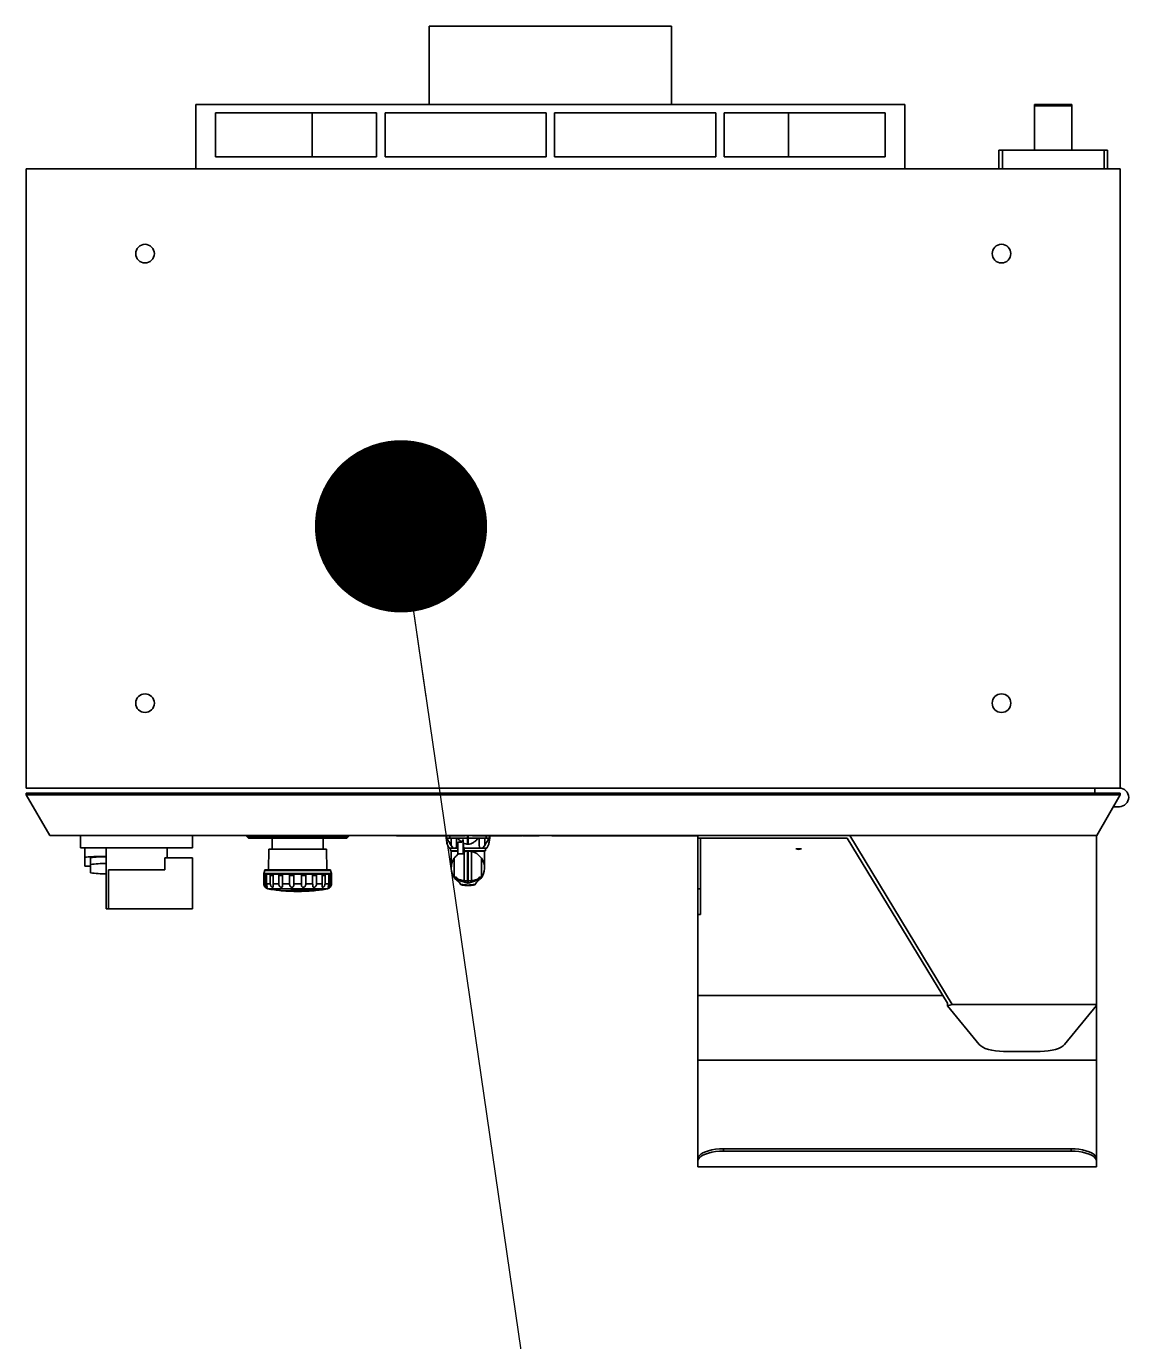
# Model space of a CAD drawing. Header units: millimetres. Extents: x 0 to 420, y 0 to 297.
# Drawn here: x 181.5 to 188, y 127.96 to 135.72 of the extents above; entities that cross this region are included whole.
import ezdxf

# ---------------------------------------------------------------- set-up
doc = ezdxf.new("R2010")
doc.units = ezdxf.units.MM
doc.layers.add('尺寸线层', color=150, linetype='Continuous')
doc.dimstyles.new('SLDDIMSTYLE1', dxfattribs={"dimtxt": 0.18, "dimasz": 1.016, "dimexe": 0, "dimexo": 0.0625, "dimgap": 0, "dimtad": 0, "dimtih": 1, "dimtoh": 1, "dimdec": 0, "dimrnd": 1e-09, "dimzin": 0, "dimdsep": 46, "dimtxsty": 'Standard', "dimblk1": 'DOT', "dimblk2": 'DOT', "dimsah": 1, "dimcen": 0.09, "dimadec": 0, "dimazin": 0, "dimtfac": 1.016, "dimtdec": 0, "dimtofl": 0, "dimtmove": 0, "dimatfit": 3, "dimldrblk": 'DOT', "dimfxl": 0, "dimfrac": 2, "dimtolj": 1, "dimtzin": 0, "dimarcsym": 0})

# ---------------------------------------------------------------- blocks, each defined once
blk = doc.blocks.new('_Dot')
at = {"color": 0, "linetype": 'ByBlock', "lineweight": -2}
blk.add_line((-0.5, 0), (-1, 0), dxfattribs=at)
at = {"color": 0, "linetype": 'ByBlock', "const_width": 0.5}
blk.add_lwpolyline([(-0.25, 0, 1), (0.25, 0, 1)], format="xyb", close=True, dxfattribs=at)

msp = doc.modelspace()

# ---------------------------------------------------------------- linework, layer by layer
at = {"color": 7, "linetype": 'Continuous', "lineweight": 35}
for p, q in [((183.8713, 135.7179), (183.8713, 135.2579)), ((183.8713, 135.7179), (185.3013, 135.7179)), ((185.3013, 135.7179), (185.3013, 135.2579)), ((182.4963, 135.2579), (182.4963, 134.8779)), ((186.6763, 135.2579), (182.4963, 135.2579)), ((186.6763, 135.2579), (186.6763, 134.8779)), ((187.6613, 135.2579), (187.4413, 135.2579)), ((187.4413, 135.2579), (187.4413, 135.2485)), ((187.6613, 135.2485), (187.4413, 135.2485)), ((187.4413, 135.2485), (187.4413, 134.9879)), ((187.6613, 135.2579), (187.6613, 135.2485)), ((187.6613, 135.2485), (187.6613, 134.9879)), ((183.5613, 135.2079), (182.6113, 135.2079)), ((182.6113, 135.2079), (182.6113, 134.9479)), ((183.1815, 135.2079), (183.1815, 134.9479)), ((183.5613, 134.9479), (183.5613, 135.2079)), ((184.5613, 135.2079), (183.6113, 135.2079)), ((183.6113, 135.2079), (183.6113, 134.9479)), ((184.5613, 134.9479), (184.5613, 135.2079)), ((185.5613, 135.2079), (184.6113, 135.2079)), ((184.6113, 135.2079), (184.6113, 134.9479)), ((185.5613, 134.9479), (185.5613, 135.2079)), ((186.5613, 135.2079), (185.6113, 135.2079)), ((185.6113, 135.2079), (185.6113, 134.9479)), ((185.9911, 135.2079), (185.9911, 134.9479)), ((186.5613, 134.9479), (186.5613, 135.2079)), ((182.6113, 134.9479), (183.5613, 134.9479)), ((183.6113, 134.9479), (184.5613, 134.9479)), ((184.6113, 134.9479), (185.5613, 134.9479)), ((185.6113, 134.9479), (186.5613, 134.9479)), ((187.2313, 134.8779), (187.2313, 134.9879)), ((187.2313, 134.9879), (187.2513, 134.9879)), ((187.2513, 134.9879), (187.2513, 134.8779)), ((187.2513, 134.9879), (187.8513, 134.9879)), ((187.8513, 134.8779), (187.8513, 134.9879)), ((187.8513, 134.9879), (187.8713, 134.9879)), ((187.8713, 134.9879), (187.8713, 134.8779)), ((181.4963, 131.2279), (181.4963, 134.8779)), ((181.4963, 134.8779), (187.9463, 134.8779)), ((187.9463, 134.8779), (187.9463, 131.2279)), ((187.9463, 131.2279), (181.4963, 131.2279)), ((181.4963, 131.1879), (181.4963, 131.1979)), ((181.4963, 131.1979), (187.9463, 131.1979)), ((187.7963, 131.2279), (187.7963, 131.1979)), ((187.9463, 131.1979), (187.9463, 131.1879)), ((181.4963, 131.1879), (181.6349, 130.9479)), ((181.4963, 131.1879), (187.9463, 131.1879)), ((187.8078, 130.9479), (187.9463, 131.1879)), ((187.9059, 131.1179), (187.9413, 131.1179)), ((187.8078, 130.9479), (181.6349, 130.9479)), ((181.8163, 130.8759), (181.8163, 130.9479)), ((182.4763, 130.9479), (182.4763, 130.8759)), ((182.7963, 130.9479), (182.7963, 130.9429)), ((182.7963, 130.9429), (182.8063, 130.9329)), ((182.7963, 130.9429), (183.3963, 130.9429)), ((182.8063, 130.9329), (183.3863, 130.9329)), ((182.8916, 130.9328), (182.8916, 130.9329)), ((182.8916, 130.9328), (182.9112, 130.9328)), ((182.9112, 130.9328), (182.9112, 130.9329)), ((182.9112, 130.9328), (182.9148, 130.9328)), ((182.9148, 130.9328), (182.9148, 130.9329)), ((182.9148, 130.9328), (182.926, 130.9328)), ((182.926, 130.9328), (182.926, 130.9329)), ((182.926, 130.9328), (182.9296, 130.9328)), ((182.9296, 130.9328), (182.9296, 130.9329)), ((182.9296, 130.9328), (182.9307, 130.9328)), ((182.9307, 130.9328), (182.9307, 130.9329)), ((182.9307, 130.9328), (182.9313, 130.9328)), ((182.9313, 130.9328), (182.9313, 130.9329)), ((182.9313, 130.9328), (182.9649, 130.9328)), ((182.9463, 130.9328), (182.9463, 130.8679)), ((182.9649, 130.9328), (182.9649, 130.9329)), ((182.9649, 130.9328), (182.9655, 130.9328)), ((182.9655, 130.9328), (182.9655, 130.9329)), ((182.9655, 130.9328), (182.9901, 130.9328)), ((182.9901, 130.9328), (182.9901, 130.9329)), ((182.9901, 130.9328), (183.0167, 130.9328)), ((183.0167, 130.9328), (183.0167, 130.9329)), ((183.0167, 130.9328), (183.0185, 130.9328)), ((183.0185, 130.9328), (183.0185, 130.9329)), ((183.0185, 130.9328), (183.0237, 130.9328)), ((183.0237, 130.9328), (183.0237, 130.9329)), ((183.0237, 130.9328), (183.0255, 130.9328)), ((183.0255, 130.9328), (183.0255, 130.9329)), ((183.0255, 130.9328), (183.0323, 130.9328)), ((183.0323, 130.9328), (183.0323, 130.9329)), ((183.0323, 130.9328), (183.034, 130.9328)), ((183.034, 130.9328), (183.034, 130.9329)), ((183.0341, 130.9328), (183.0341, 130.9329)), ((183.0341, 130.9328), (183.0438, 130.9328)), ((183.0438, 130.9328), (183.0438, 130.9329)), ((183.0549, 130.9328), (183.0549, 130.9329)), ((183.0669, 130.9328), (183.0669, 130.9329)), ((183.0688, 130.9328), (183.0741, 130.9328)), ((183.0741, 130.9328), (183.0741, 130.9329)), ((183.0835, 130.9328), (183.0835, 130.9329)), ((183.1122, 130.9328), (183.1122, 130.9329)), ((183.1345, 130.9328), (183.1345, 130.9329)), ((183.1362, 130.9328), (183.1365, 130.9328)), ((183.1365, 130.9328), (183.1365, 130.9329)), ((183.1441, 130.9328), (183.1441, 130.9329)), ((183.1441, 130.9328), (183.1578, 130.9328)), ((183.1578, 130.9328), (183.1578, 130.9329)), ((183.1578, 130.9328), (183.1852, 130.9328)), ((183.1852, 130.9328), (183.1852, 130.9329)), ((183.1852, 130.9328), (183.2022, 130.9328)), ((183.2022, 130.9328), (183.2022, 130.9329)), ((183.2022, 130.9328), (183.2031, 130.9328)), ((183.2031, 130.9328), (183.2031, 130.9329)), ((183.2031, 130.9328), (183.215, 130.9328)), ((183.215, 130.9328), (183.215, 130.9329)), ((183.215, 130.9328), (183.2325, 130.9328)), ((183.2325, 130.9328), (183.2325, 130.9329)), ((183.2325, 130.9328), (183.2369, 130.9328)), ((183.2369, 130.9328), (183.2369, 130.9329)), ((183.2387, 130.9328), (183.2387, 130.9329)), ((183.2463, 130.8679), (183.2463, 130.9329)), ((183.2722, 130.9328), (183.274, 130.9328)), ((183.2758, 130.9328), (183.2758, 130.9329)), ((183.287, 130.9328), (183.2914, 130.9328)), ((183.2914, 130.9328), (183.2914, 130.9329)), ((183.2914, 130.9328), (183.3029, 130.9328)), ((183.3029, 130.9328), (183.3029, 130.9329)), ((183.3029, 130.9328), (183.3063, 130.9328)), ((183.3063, 130.9328), (183.3063, 130.9329)), ((183.3063, 130.9328), (183.321, 130.9328)), ((183.321, 130.9328), (183.321, 130.9329)), ((183.321, 130.9328), (183.3243, 130.9328)), ((183.3243, 130.9328), (183.3243, 130.9329)), ((183.3863, 130.9329), (183.3963, 130.9429)), ((183.3963, 130.9429), (183.3963, 130.9479)), ((183.6783, 130.9469), (183.6783, 130.9479)), ((183.6783, 130.9469), (183.7741, 130.9469)), ((183.7741, 130.9469), (183.7741, 130.9479)), ((183.9488, 130.9469), (183.7741, 130.9469)), ((183.9488, 130.9469), (183.9488, 130.9479)), ((184.0842, 130.9469), (183.9488, 130.9469)), ((183.9718, 130.9469), (183.9718, 130.9329)), ((183.9718, 130.9469), (183.9718, 130.9329)), ((183.9718, 130.9329), (183.9727, 130.9329)), ((183.9718, 130.9329), (183.9769, 130.8966)), ((183.9718, 130.9329), (183.9718, 130.9329)), ((183.9727, 130.9329), (183.9733, 130.9329)), ((183.9733, 130.9469), (183.9733, 130.9329)), ((183.9733, 130.9329), (183.993, 130.9329)), ((183.9769, 130.8966), (183.9893, 130.8724)), ((183.993, 130.9469), (183.993, 130.9329)), ((183.993, 130.9329), (184.0381, 130.9329)), ((184.0013, 130.9329), (184.0013, 130.8891)), ((184.0138, 130.8724), (184.0013, 130.8891)), ((184.0333, 130.8891), (184.0308, 130.8724)), ((184.0381, 130.9329), (184.0985, 130.9329)), ((184.0403, 130.9095), (184.0636, 130.9095)), ((184.0403, 130.9095), (184.0403, 130.8404)), ((184.0722, 130.9244), (184.0728, 130.9037)), ((184.0722, 130.9244), (184.0722, 130.8404)), ((184.0728, 130.9037), (184.0763, 130.8724)), ((184.0842, 130.9469), (184.0842, 130.9479)), ((184.0985, 130.9479), (184.0985, 130.9329)), ((184.0985, 130.9329), (184.0986, 130.8966)), ((184.0985, 130.9329), (184.1021, 130.9329)), ((184.0986, 130.8966), (184.1021, 130.8966)), ((184.1021, 130.9479), (184.1021, 130.9329)), ((184.1021, 130.9329), (184.1021, 130.8966)), ((184.1021, 130.9329), (184.1626, 130.9329)), ((184.1265, 130.9469), (184.1265, 130.9479)), ((184.1265, 130.9469), (184.2223, 130.9469)), ((184.1626, 130.9329), (184.2076, 130.9329)), ((184.1698, 130.8724), (184.1673, 130.8891)), ((184.1993, 130.8891), (184.1868, 130.8724)), ((184.1993, 130.9329), (184.1993, 130.8891)), ((184.2076, 130.9469), (184.2076, 130.9329)), ((184.2076, 130.9329), (184.2273, 130.9329)), ((184.2113, 130.8724), (184.2237, 130.8966)), ((184.2223, 130.9469), (184.2223, 130.9479)), ((184.2288, 130.9329), (184.2237, 130.8966)), ((184.2237, 130.8966), (184.2237, 130.8966)), ((184.2273, 130.9469), (184.2273, 130.9329)), ((184.2273, 130.9329), (184.2279, 130.9329)), ((184.2279, 130.9329), (184.2288, 130.9329)), ((184.2288, 130.9329), (184.2288, 130.9469)), ((184.2288, 130.9469), (184.2288, 130.9329)), ((184.2288, 130.9329), (184.2288, 130.9329)), ((184.4245, 130.9469), (184.4245, 130.9479)), ((184.4245, 130.9469), (184.5204, 130.9469)), ((184.5204, 130.9469), (184.5204, 130.9479)), ((184.5204, 130.9469), (184.5204, 130.9479)), ((184.5955, 130.9469), (184.5955, 130.9479)), ((184.5955, 130.9469), (184.6913, 130.9469)), ((184.6913, 130.9469), (184.6913, 130.9479)), ((184.6913, 130.9469), (184.866, 130.9469)), ((184.866, 130.9469), (184.866, 130.9479)), ((184.866, 130.9469), (185.0014, 130.9469)), ((185.0014, 130.9469), (185.0014, 130.9479)), ((185.1897, 130.9469), (185.0014, 130.9469)), ((185.1897, 130.9469), (185.1897, 130.9479)), ((185.2743, 130.9469), (185.1897, 130.9469)), ((185.2743, 130.9469), (185.2743, 130.9479)), ((185.4563, 130.9469), (185.2743, 130.9469)), ((185.4563, 130.9329), (185.4563, 130.9479)), ((185.4563, 130.9329), (186.337, 130.9329)), ((185.4563, 130.6329), (185.4563, 130.9329)), ((185.4713, 130.6329), (185.4713, 130.9329)), ((186.337, 130.9329), (186.927, 129.9594)), ((186.9563, 129.9511), (186.3522, 130.9479)), ((187.8063, 130.9479), (187.8063, 129.9511)), ((182.4763, 130.8759), (181.8163, 130.8759)), ((181.8413, 130.8183), (181.8413, 130.8759)), ((181.8413, 130.8183), (181.8413, 130.7679)), ((181.8743, 130.7766), (181.8743, 130.8166)), ((181.9663, 130.8759), (181.9663, 130.5159)), ((182.3122, 130.8159), (182.3122, 130.7459)), ((182.4763, 130.8159), (182.3122, 130.8159)), ((182.3263, 130.8159), (182.3263, 130.8759)), ((182.4763, 130.5159), (182.4763, 130.8159)), ((182.9263, 130.8679), (182.9252, 130.7459)), ((182.9263, 130.8679), (183.2663, 130.8679)), ((183.2674, 130.7459), (183.2663, 130.8679)), ((183.9893, 130.8724), (184.0138, 130.8724)), ((183.9968, 130.8724), (183.9968, 130.8574)), ((184.0403, 130.8574), (183.9968, 130.8574)), ((184.0023, 130.8559), (184.0023, 130.7673)), ((184.0403, 130.8559), (184.0023, 130.8559)), ((184.0038, 130.8574), (184.0038, 130.8559)), ((184.0308, 130.8724), (184.0138, 130.8724)), ((184.0199, 130.8143), (184.0199, 130.7024)), ((184.0308, 130.8724), (184.0403, 130.8724)), ((184.0403, 130.8404), (184.0722, 130.8404)), ((184.0722, 130.8404), (184.0765, 130.8404)), ((184.0763, 130.8724), (184.1698, 130.8724)), ((184.0779, 130.8574), (184.0765, 130.8574)), ((184.0765, 130.8574), (184.0765, 130.8404)), ((184.1003, 130.8559), (184.0765, 130.8559)), ((184.0786, 130.8535), (184.0765, 130.8528)), ((184.0779, 130.8724), (184.0779, 130.8574)), ((184.2038, 130.8574), (184.0779, 130.8574)), ((184.0786, 130.6817), (184.0786, 130.8535)), ((184.0985, 130.8559), (184.0985, 130.6809)), ((184.1983, 130.8559), (184.1003, 130.8559)), ((184.1021, 130.8559), (184.1021, 130.6809)), ((184.122, 130.8535), (184.122, 130.6817)), ((184.1868, 130.8724), (184.1698, 130.8724)), ((184.1807, 130.8143), (184.1807, 130.7024)), ((184.1868, 130.8724), (184.2113, 130.8724)), ((184.1968, 130.8559), (184.1968, 130.8574)), ((184.1983, 130.7673), (184.1983, 130.8559)), ((184.2038, 130.8574), (184.2038, 130.8724)), ((186.0336, 130.8696), (186.0673, 130.8696)), ((181.8743, 130.7679), (181.8413, 130.7679)), ((181.8743, 130.7766), (181.8743, 130.7284)), ((181.9805, 130.7459), (181.9805, 130.5159)), ((182.3122, 130.7459), (181.9805, 130.7459)), ((182.9018, 130.7422), (182.8968, 130.7238)), ((182.9018, 130.7422), (183.2909, 130.7422)), ((183.2861, 130.7459), (182.9066, 130.7459)), ((183.2958, 130.7238), (183.2909, 130.7422)), ((182.8963, 130.7199), (182.8963, 130.7149)), ((182.8963, 130.7199), (183.2963, 130.7199)), ((182.8963, 130.7149), (182.8967, 130.7149)), ((182.8967, 130.7149), (182.8967, 130.6629)), ((182.8967, 130.6629), (182.9043, 130.6629)), ((182.8968, 130.7238), (183.2958, 130.7238)), ((182.9043, 130.7149), (182.9132, 130.7149)), ((182.9043, 130.6629), (182.9043, 130.7149)), ((182.9066, 130.7129), (182.9132, 130.7129)), ((182.9132, 130.7149), (182.9132, 130.6629)), ((182.9132, 130.6629), (182.9351, 130.6629)), ((182.9351, 130.7149), (182.9518, 130.7149)), ((182.9351, 130.6629), (182.9351, 130.7149)), ((182.9374, 130.7129), (182.9525, 130.7129)), ((182.9518, 130.7149), (182.9518, 130.6629)), ((182.9518, 130.6629), (182.9852, 130.6629)), ((182.9852, 130.7149), (183.0078, 130.7149)), ((182.9852, 130.6629), (182.9852, 130.7149)), ((182.9873, 130.7129), (183.0077, 130.7129)), ((183.0078, 130.7149), (183.0078, 130.6629)), ((183.0078, 130.6629), (183.0488, 130.6629)), ((183.0488, 130.7149), (183.0745, 130.7149)), ((183.0488, 130.6629), (183.0488, 130.7149)), ((183.0504, 130.7129), (183.0736, 130.7129)), ((183.0745, 130.7149), (183.0745, 130.6629)), ((183.0745, 130.6629), (183.1181, 130.6629)), ((183.1181, 130.7149), (183.1438, 130.7149)), ((183.1181, 130.6629), (183.1181, 130.7149)), ((183.1191, 130.7129), (183.1422, 130.7129)), ((183.1438, 130.7149), (183.1438, 130.6629)), ((183.1438, 130.6629), (183.1848, 130.6629)), ((183.1848, 130.7149), (183.2074, 130.7149)), ((183.1848, 130.6629), (183.1848, 130.7149)), ((183.185, 130.7129), (183.2053, 130.7129)), ((183.2074, 130.7149), (183.2074, 130.6629)), ((183.2074, 130.6629), (183.2408, 130.6629)), ((183.2402, 130.7129), (183.2553, 130.7129)), ((183.2408, 130.7149), (183.2576, 130.7149)), ((183.2408, 130.6629), (183.2408, 130.7149)), ((183.2576, 130.7149), (183.2576, 130.6629)), ((183.2576, 130.6629), (183.2794, 130.6629)), ((183.2794, 130.7149), (183.2883, 130.7149)), ((183.2794, 130.6629), (183.2794, 130.7149)), ((183.2794, 130.7129), (183.2861, 130.7129)), ((183.2883, 130.7149), (183.2883, 130.6629)), ((183.2883, 130.6629), (183.2959, 130.6629)), ((183.2959, 130.6629), (183.2959, 130.7149)), ((183.2963, 130.7149), (183.2959, 130.7149)), ((183.2963, 130.7149), (183.2963, 130.7199)), ((184.024, 130.7024), (184.0199, 130.7024)), ((184.024, 130.7024), (184.024, 130.6951)), ((184.03, 130.7024), (184.024, 130.7024)), ((184.024, 130.6951), (184.0457, 130.6755)), ((184.0312, 130.7024), (184.0301, 130.7024)), ((184.0411, 130.6917), (184.04, 130.6917)), ((184.0436, 130.6897), (184.0423, 130.6897)), ((184.0488, 130.6877), (184.0473, 130.6844)), ((184.0492, 130.6877), (184.0488, 130.6877)), ((184.0507, 130.6872), (184.0503, 130.6872)), ((184.0503, 130.671), (184.057, 130.6609)), ((184.0507, 130.6872), (184.0786, 130.6817)), ((184.0786, 130.6817), (184.0985, 130.6809)), ((184.1003, 130.68), (184.0982, 130.6801)), ((184.1003, 130.6801), (184.0982, 130.6801)), ((184.1024, 130.6801), (184.1003, 130.68)), ((184.1003, 130.6801), (184.1024, 130.6801)), ((184.1021, 130.6809), (184.122, 130.6817)), ((184.122, 130.6817), (184.1499, 130.6872)), ((184.1436, 130.6609), (184.1503, 130.671)), ((184.1499, 130.6872), (184.1503, 130.6872)), ((184.1515, 130.6877), (184.1519, 130.6877)), ((184.1519, 130.6877), (184.1533, 130.6844)), ((184.155, 130.6755), (184.1766, 130.6951)), ((184.1571, 130.6897), (184.1583, 130.6897)), ((184.1595, 130.6917), (184.1606, 130.6917)), ((184.1695, 130.7024), (184.1705, 130.7024)), ((184.1766, 130.7024), (184.1706, 130.7024)), ((184.1766, 130.7024), (184.1766, 130.6951)), ((184.1807, 130.7024), (184.1766, 130.7024)), ((182.9211, 130.6334), (183.2716, 130.6334)), ((182.9604, 130.6292), (182.9463, 130.6292)), ((182.9603, 130.6292), (182.9603, 130.6272)), ((182.9603, 130.6272), (182.9731, 130.6272)), ((182.9604, 130.6292), (182.9604, 130.6299)), ((182.9731, 130.6291), (182.9731, 130.6272)), ((182.9812, 130.6287), (182.9812, 130.626)), ((183.1943, 130.6227), (182.9983, 130.6227)), ((183.0043, 130.6227), (183.0047, 130.6221)), ((183.0047, 130.6221), (183.0963, 130.6221)), ((183.2192, 130.6292), (183.0575, 130.6292)), ((183.0611, 130.6292), (183.0611, 130.6272)), ((183.0611, 130.6272), (183.2077, 130.6272)), ((183.0963, 130.6221), (183.188, 130.6221)), ((183.188, 130.6221), (183.1883, 130.6227)), ((183.2077, 130.6272), (183.2077, 130.6292)), ((185.4563, 130.4829), (185.4563, 130.6329)), ((185.4563, 130.6329), (185.4713, 130.6329)), ((185.4713, 130.6329), (185.4713, 130.4829)), ((181.9805, 130.5159), (181.9663, 130.5159)), ((182.4763, 130.5159), (181.9805, 130.5159)), ((185.4713, 130.4829), (185.4563, 130.4829)), ((185.4563, 130.0057), (185.4563, 130.4829)), ((185.4563, 130.0057), (186.8989, 130.0057)), ((185.4563, 129.6228), (185.4563, 130.0057)), ((186.927, 129.9594), (186.9285, 129.9436)), ((186.9563, 129.9511), (186.9285, 129.9436)), ((187.1147, 129.7155), (186.9285, 129.9436)), ((186.9563, 129.9511), (187.8063, 129.9511)), ((187.8063, 129.9455), (187.6186, 129.7155)), ((187.8063, 129.9511), (187.8063, 129.9455)), ((187.8063, 129.6228), (187.8063, 129.9455)), ((187.2582, 129.6757), (187.4752, 129.6757)), ((185.4563, 129.6228), (187.8063, 129.6228)), ((185.4563, 129.0426), (185.4563, 129.6228)), ((187.8063, 129.0426), (187.8063, 129.6228)), ((185.6063, 129.1012), (185.6063, 129.0874)), ((185.6063, 129.1012), (187.6563, 129.1012)), ((187.6563, 129.0874), (187.6563, 129.1012)), ((185.4563, 129.0288), (185.4563, 129.0426)), ((185.4563, 129.0288), (185.4563, 128.9956)), ((185.6063, 129.0874), (187.6563, 129.0874)), ((187.8063, 129.0426), (187.8063, 129.0288)), ((187.8063, 129.0288), (187.8063, 128.9956)), ((185.4563, 128.9956), (187.8063, 128.9956))]:
    msp.add_line(p, q, dxfattribs=at)
at = {"color": 7, "linetype": 'Continuous', "lineweight": 35, "flags": 128}
for points in [[(187.1147, 129.7155), (187.1235, 129.7072), (187.1357, 129.6995), (187.1509, 129.6926), (187.1689, 129.6868), (187.1892, 129.682), (187.2112, 129.6786), (187.2344, 129.6765), (187.2582, 129.6757)], [(187.4752, 129.6757), (187.499, 129.6765), (187.5222, 129.6786), (187.5442, 129.682), (187.5644, 129.6868), (187.5824, 129.6926), (187.5977, 129.6995), (187.6099, 129.7072), (187.6186, 129.7155)], [(185.4563, 129.0426), (185.4582, 129.0518), (185.4637, 129.0607), (185.4727, 129.0692), (185.485, 129.0771), (185.5003, 129.0841), (185.5182, 129.09), (185.5382, 129.0949), (185.56, 129.0984), (185.5829, 129.1005), (185.6063, 129.1012)], [(187.6563, 129.1012), (187.6798, 129.1005), (187.7027, 129.0984), (187.7244, 129.0949), (187.7445, 129.09), (187.7624, 129.0841), (187.7777, 129.0771), (187.79, 129.0692), (187.799, 129.0607), (187.8045, 129.0518), (187.8063, 129.0426)], [(185.6063, 129.0874), (185.5829, 129.0867), (185.56, 129.0846), (185.5382, 129.081), (185.5182, 129.0762), (185.5003, 129.0703), (185.485, 129.0633), (185.4727, 129.0554), (185.4637, 129.0469), (185.4582, 129.038), (185.4563, 129.0288)], [(187.8063, 129.0288), (187.8045, 129.038), (187.799, 129.0469), (187.79, 129.0554), (187.7777, 129.0633), (187.7624, 129.0703), (187.7445, 129.0762), (187.7244, 129.081), (187.7027, 129.0846), (187.6798, 129.0867), (187.6563, 129.0874)]]:
    msp.add_lwpolyline(points, dxfattribs=at)
at = {"color": 7, "linetype": 'Continuous', "lineweight": 35}
for centre in [(182.1963, 134.3779), (187.2463, 134.3779), (182.1963, 131.7279), (187.2463, 131.7279)]:
    msp.add_circle(centre, 0.055, dxfattribs=at)
for centre, radius, start, end in [((187.9413, 131.1729), 0.055, 270, 90), ((181.9512, 130.3218), 0.5008, 88.26445, 98.82618), ((184.1003, 130.7574), 0.0985, 144.74544, 219.23013), ((184.1003, 130.7574), 0.0985, 91.06539, 102.74426), ((184.1003, 130.7574), 0.0985, 77.25574, 88.93461), ((184.1003, 130.7574), 0.0985, 320.76987, 35.25456), ((186.0505, 130.9059), 0.04, 245.11087, 294.88913), ((181.9512, 130.2818), 0.5008, 88.26445, 98.82618), ((182.9066, 130.7409), 0.005, 90, 165), ((183.2861, 130.7409), 0.005, 15, 90), ((181.9512, 131.2232), 0.5008, 261.17382, 271.73555), ((182.9113, 130.7199), 0.015, 165, 180), ((182.8983, 130.7149), 0.002, 180, 218.05322), ((183.2813, 130.7199), 0.015, 0, 15), ((183.2943, 130.7149), 0.002, 321.94688, 0), ((184.0858, 130.6446), 0.0656, 134.23015, 135.53479), ((184.1148, 130.6446), 0.0656, 44.46512, 45.76977), ((182.9263, 130.6629), 0.03, 222.86027, 259.90634), ((183.0963, 131.6179), 1, 259.90634, 261.37307), ((183.0084, 131.2393), 0.6112, 264.72745, 268.76419), ((183.097, 131.4457), 0.8278, 259.92381, 260.49672), ((183.0963, 131.6179), 1, 262.18355, 264.37629), ((183.0968, 131.4439), 0.826, 261.38703, 261.95883), ((182.9756, 130.708), 0.0821, 273.91766, 283.80287), ((183.0963, 131.6179), 1, 264.74107, 275.25893), ((183.1069, 130.7134), 0.0976, 239.60849, 242.04566), ((183.0963, 131.6179), 1, 275.62371, 280.09366), ((183.1872, 131.0988), 0.473, 271.58885, 275.72814), ((183.0954, 131.2974), 0.6796, 278.88377, 279.51345), ((183.0948, 131.3006), 0.6828, 280.49305, 281.12284), ((183.2374, 130.6517), 0.0237, 242.72929, 262.81563), ((183.2663, 130.6629), 0.03, 280.09366, 317.15591)]:
    msp.add_arc(centre, radius, start, end, dxfattribs=at)
for centre, major_axis, ratio, start_param, end_param in [((184.1003, 130.0186), (-0.0019, 0.925), 0.140526, 0.203733, 0.272058), ((182.0143, 130.8183), (0.173, 0), 0.043382, 1.851942, 3.141593)]:
    msp.add_ellipse(centre, major_axis=major_axis, ratio=ratio, start_param=start_param, end_param=end_param, dxfattribs=at)
for points, knots in [([(183.0438, 130.9328), (183.0459, 130.9328), (183.0495, 130.9328), (183.0533, 130.9328), (183.0549, 130.9328)], [0, 0, 0, 0, 0.560224, 1, 1, 1, 1]), ([(183.0549, 130.9328), (183.0565, 130.9328), (183.0598, 130.9328), (183.0636, 130.9328), (183.066, 130.9328), (183.0666, 130.9328), (183.0669, 130.9328)], [0, 0, 0, 0, 0.279839, 0.559521, 0.779628, 1, 1, 1, 1]), ([(183.0835, 130.9328), (183.0843, 130.9328), (183.0857, 130.9328), (183.0936, 130.9328), (183.1029, 130.9328), (183.1091, 130.9328), (183.1122, 130.9328)], [0, 0, 0, 0, 0.279468, 0.558949, 0.779334, 1, 1, 1, 1]), ([(183.1122, 130.9328), (183.117, 130.9328), (183.1255, 130.9328), (183.1317, 130.9328), (183.1345, 130.9328)], [0, 0, 0, 0, 0.55872, 1, 1, 1, 1]), ([(183.2387, 130.9328), (183.2416, 130.9328), (183.2474, 130.9328), (183.2585, 130.9328), (183.2684, 130.9328), (183.2733, 130.9328), (183.2758, 130.9328)], [0, 0, 0, 0, 0.2795152, 0.5590877, 0.7793815, 1, 1, 1, 1]), ([(183.2758, 130.9328), (183.2791, 130.9328), (183.2842, 130.9328), (183.2846, 130.9328), (183.2847, 130.9328)], [0, 0, 0, 0, 0.670983, 1, 1, 1, 1]), ([(183.9769, 130.8966), (183.9769, 130.8972), (183.9769, 130.8984), (183.9759, 130.9068), (183.9745, 130.9184), (183.9733, 130.9278), (183.9727, 130.9329)], [0, 0, 0, 0, 0.217153, 0.466924, 0.706197, 1, 1, 1, 1]), ([(184.0013, 130.8891), (183.9966, 130.8968), (183.9877, 130.9113), (183.9791, 130.926), (183.9751, 130.9329)], [0, 0, 0, 0, 0.5324184, 1, 1, 1, 1]), ([(184.0333, 130.9329), (184.0333, 130.9243), (184.0333, 130.9096), (184.0333, 130.8951), (184.0333, 130.8891)], [0, 0, 0, 0, 0.587263, 1, 1, 1, 1]), ([(184.0381, 130.9329), (184.0429, 130.9278), (184.0508, 130.9194), (184.0599, 130.9123), (184.0636, 130.9095)], [0, 0, 0, 0, 0.604329, 1, 1, 1, 1]), ([(184.0728, 130.9037), (184.0776, 130.9014), (184.0858, 130.8975), (184.0948, 130.8969), (184.0986, 130.8966)], [0, 0, 0, 0, 0.58263, 1, 1, 1, 1]), ([(184.1021, 130.8966), (184.1073, 130.8972), (184.1187, 130.8984), (184.1339, 130.9068), (184.1488, 130.9184), (184.1577, 130.9278), (184.1626, 130.9329)], [0, 0, 0, 0, 0.2171529, 0.466924, 0.7061967, 1, 1, 1, 1]), ([(184.1673, 130.8891), (184.1673, 130.8968), (184.1673, 130.9113), (184.1673, 130.926), (184.1673, 130.9329)], [0, 0, 0, 0, 0.532988, 1, 1, 1, 1]), ([(184.2255, 130.9329), (184.2205, 130.9243), (184.2119, 130.9096), (184.203, 130.8951), (184.1993, 130.8891)], [0, 0, 0, 0, 0.586708, 1, 1, 1, 1]), ([(184.2223, 130.9469), (184.2223, 130.9469), (184.2222, 130.9469), (184.2224, 130.9469), (184.2222, 130.9469), (184.2234, 130.9469), (184.2271, 130.9469), (184.2337, 130.9469), (184.2464, 130.9469), (184.2657, 130.9469), (184.2925, 130.9469), (184.3265, 130.9469), (184.3592, 130.9469), (184.3862, 130.9469), (184.4021, 130.9469), (184.413, 130.9469), (184.4188, 130.9469), (184.4204, 130.9469), (184.4209, 130.9469)], [0, 0, 0, 0, 0.371502, 0.40246, 0.43596, 0.470871, 0.499292, 0.524218, 0.549635, 0.602748, 0.66063, 0.74236, 0.846381, 0.894928, 0.935176, 0.960593, 0.98552, 1, 1, 1, 1]), ([(184.2279, 130.9329), (184.2271, 130.9266), (184.2257, 130.9153), (184.2243, 130.9038), (184.2237, 130.8976), (184.2237, 130.8969), (184.2237, 130.8966)], [0, 0, 0, 0, 0.363544, 0.645681, 0.8308, 1, 1, 1, 1]), ([(184.0473, 130.8404), (184.0469, 130.8402), (184.0409, 130.8371), (184.0313, 130.8284), (184.0238, 130.8191), (184.0199, 130.8143)], [0, 0, 0, 0, 0.032451, 0.497282, 1, 1, 1, 1]), ([(184.0985, 130.8559), (184.0992, 130.8559), (184.1004, 130.8559), (184.1016, 130.8559), (184.1021, 130.8559)], [0, 0, 0, 0, 0.55949, 1, 1, 1, 1]), ([(184.1807, 130.8143), (184.1734, 130.8228), (184.1623, 130.8358), (184.1407, 130.8481), (184.1281, 130.8517), (184.122, 130.8535)], [0, 0, 0, 0, 0.498286, 0.758207, 1, 1, 1, 1]), ([(182.8967, 130.6629), (182.8969, 130.6605), (182.8972, 130.6558), (182.8993, 130.6502), (182.9013, 130.6465), (182.9029, 130.6443), (182.904, 130.6429), (182.9045, 130.6424), (182.9043, 130.6425), (182.9043, 130.6425)], [0, 0, 0, 0, 0.249605, 0.498817, 0.630394, 0.749359, 0.874337, 0.999714, 1, 1, 1, 1]), ([(182.9043, 130.7149), (182.9043, 130.7148), (182.9044, 130.7145), (182.9045, 130.7141), (182.9047, 130.7137), (182.9051, 130.7133), (182.9057, 130.713), (182.9063, 130.7129), (182.9066, 130.7129)], [0, 0, 0, 0, 0.1222858, 0.2457424, 0.371587, 0.5009578, 0.7314631, 1, 1, 1, 1]), ([(182.9132, 130.6629), (182.9134, 130.6605), (182.9136, 130.6558), (182.9151, 130.6502), (182.9162, 130.6465), (182.9168, 130.6443), (182.9168, 130.6429), (182.916, 130.6424), (182.9144, 130.6429), (182.9123, 130.6443), (182.91, 130.6465), (182.9075, 130.65), (182.9049, 130.6555), (182.9045, 130.6603), (182.9043, 130.6629)], [0, 0, 0, 0, 0.124769, 0.249343, 0.315105, 0.374565, 0.437136, 0.49971, 0.562299, 0.62498, 0.68442, 0.75034, 0.862347, 1, 1, 1, 1]), ([(182.9351, 130.7149), (182.9351, 130.7148), (182.9351, 130.7145), (182.9352, 130.7141), (182.9355, 130.7137), (182.9359, 130.7133), (182.9365, 130.713), (182.9371, 130.7129), (182.9374, 130.7129)], [0, 0, 0, 0, 0.122286, 0.245742, 0.371587, 0.500958, 0.731463, 1, 1, 1, 1]), ([(182.9518, 130.6629), (182.9519, 130.6605), (182.952, 130.6558), (182.9527, 130.6502), (182.9528, 130.6465), (182.9524, 130.6443), (182.9513, 130.6429), (182.9494, 130.6424), (182.9467, 130.6429), (182.9439, 130.6443), (182.9411, 130.6465), (182.9381, 130.6502), (182.9356, 130.6558), (182.9352, 130.6605), (182.9351, 130.6629)], [0, 0, 0, 0, 0.124839, 0.249485, 0.315493, 0.374925, 0.43734, 0.499787, 0.562342, 0.625013, 0.684488, 0.750376, 0.874961, 1, 1, 1, 1]), ([(182.9852, 130.7149), (182.9853, 130.7148), (182.9853, 130.7145), (182.9854, 130.7141), (182.9856, 130.7137), (182.986, 130.7133), (182.9865, 130.713), (182.9871, 130.7129), (182.9873, 130.7129)], [0, 0, 0, 0, 0.1222857, 0.2457423, 0.3715869, 0.5009578, 0.7314631, 1, 1, 1, 1]), ([(183.0078, 130.6608), (183.0078, 130.6583), (183.0078, 130.6537), (183.0074, 130.6486), (183.0062, 130.6455), (183.0047, 130.6437), (183.0024, 130.6426), (182.9994, 130.6424), (182.9962, 130.6432), (182.9932, 130.6447), (182.9905, 130.647), (182.9878, 130.6506), (182.9857, 130.6561), (182.9854, 130.6606), (182.9852, 130.6629)], [0, 0, 0, 0, 0.1383201, 0.2494082, 0.3147244, 0.3747089, 0.4372186, 0.4997267, 0.5623614, 0.6250919, 0.6845011, 0.7503711, 0.8750379, 1, 1, 1, 1]), ([(183.0077, 130.7129), (183.0077, 130.7129), (183.0078, 130.713), (183.0078, 130.7133), (183.0078, 130.7137), (183.0078, 130.7141), (183.0078, 130.7143), (183.0078, 130.7144)], [0, 0, 0, 0, 0.317038, 0.58989, 0.743174, 0.892402, 1, 1, 1, 1]), ([(183.0078, 130.6629), (183.0078, 130.6625), (183.0078, 130.6618), (183.0078, 130.6611), (183.0078, 130.6608)], [0, 0, 0, 0, 0.5600005, 1, 1, 1, 1]), ([(183.0488, 130.7149), (183.0488, 130.7148), (183.0488, 130.7145), (183.0489, 130.7141), (183.0491, 130.7137), (183.0494, 130.7133), (183.0498, 130.713), (183.0502, 130.7129), (183.0504, 130.7129)], [0, 0, 0, 0, 0.1222857, 0.2457424, 0.3715869, 0.5009578, 0.7314631, 1, 1, 1, 1]), ([(183.0745, 130.6629), (183.0744, 130.6605), (183.0743, 130.6558), (183.0733, 130.6502), (183.0714, 130.6465), (183.0693, 130.6443), (183.0665, 130.6429), (183.063, 130.6424), (183.0594, 130.6429), (183.0562, 130.6443), (183.0535, 130.6465), (183.051, 130.6502), (183.0492, 130.6558), (183.0489, 130.6605), (183.0488, 130.6629)], [0, 0, 0, 0, 0.124833, 0.24947, 0.315274, 0.374773, 0.437277, 0.499746, 0.562381, 0.624937, 0.684432, 0.750292, 0.874918, 1, 1, 1, 1]), ([(183.0736, 130.7129), (183.0737, 130.7129), (183.074, 130.713), (183.0742, 130.7133), (183.0744, 130.7137), (183.0744, 130.7141), (183.0745, 130.7145), (183.0745, 130.7148), (183.0745, 130.7149)], [0, 0, 0, 0, 0.2679, 0.498449, 0.627797, 0.753728, 0.877387, 1, 1, 1, 1]), ([(183.1181, 130.7149), (183.1181, 130.7148), (183.1182, 130.7145), (183.1182, 130.7141), (183.1183, 130.7137), (183.1184, 130.7133), (183.1187, 130.713), (183.1189, 130.7129), (183.1191, 130.7129)], [0, 0, 0, 0, 0.122286, 0.245742, 0.371587, 0.500958, 0.731463, 1, 1, 1, 1]), ([(183.1438, 130.6629), (183.1437, 130.6605), (183.1435, 130.6558), (183.1417, 130.6502), (183.1391, 130.6465), (183.1365, 130.6443), (183.1333, 130.6429), (183.1296, 130.6424), (183.1262, 130.6429), (183.1234, 130.6443), (183.1212, 130.6465), (183.1195, 130.65), (183.1183, 130.6555), (183.1182, 130.6603), (183.1181, 130.6629)], [0, 0, 0, 0, 0.124767, 0.249337, 0.315106, 0.374572, 0.437246, 0.499859, 0.562406, 0.625057, 0.68446, 0.750366, 0.862353, 1, 1, 1, 1]), ([(183.1422, 130.7129), (183.1424, 130.7129), (183.1428, 130.713), (183.1433, 130.7133), (183.1435, 130.7137), (183.1437, 130.7141), (183.1438, 130.7145), (183.1438, 130.7148), (183.1438, 130.7149)], [0, 0, 0, 0, 0.2679, 0.498449, 0.627797, 0.753728, 0.877387, 1, 1, 1, 1]), ([(183.1848, 130.7144), (183.1848, 130.7143), (183.1848, 130.7141), (183.1848, 130.7137), (183.1848, 130.7133), (183.1849, 130.713), (183.1849, 130.7129), (183.185, 130.7129)], [0, 0, 0, 0, 0.106861, 0.255877, 0.409069, 0.682017, 1, 1, 1, 1]), ([(183.2074, 130.6629), (183.2072, 130.6605), (183.2069, 130.6558), (183.2046, 130.6502), (183.2017, 130.6465), (183.1988, 130.6443), (183.1956, 130.6429), (183.1923, 130.6424), (183.1894, 130.6429), (183.1873, 130.6443), (183.1859, 130.6465), (183.185, 130.6502), (183.1848, 130.6558), (183.1848, 130.6605), (183.1848, 130.6629)], [0, 0, 0, 0, 0.124758, 0.249321, 0.31497, 0.374201, 0.436884, 0.499484, 0.562152, 0.624926, 0.684443, 0.750353, 0.875107, 1, 1, 1, 1]), ([(183.2053, 130.7129), (183.2056, 130.7129), (183.2061, 130.713), (183.2067, 130.7133), (183.207, 130.7137), (183.2072, 130.7141), (183.2074, 130.7145), (183.2074, 130.7148), (183.2074, 130.7149)], [0, 0, 0, 0, 0.2679, 0.498449, 0.627797, 0.753728, 0.877387, 1, 1, 1, 1]), ([(183.2576, 130.6629), (183.2574, 130.6605), (183.2571, 130.6558), (183.2545, 130.6502), (183.2515, 130.6465), (183.2488, 130.6443), (183.2459, 130.6429), (183.2433, 130.6424), (183.2413, 130.6429), (183.2402, 130.6443), (183.2398, 130.6465), (183.2399, 130.65), (183.2406, 130.6555), (183.2407, 130.6603), (183.2408, 130.6629)], [0, 0, 0, 0, 0.1248202, 0.2498039, 0.3155362, 0.3749276, 0.4373078, 0.4997133, 0.562269, 0.6249442, 0.6843641, 0.7502914, 0.8623099, 1, 1, 1, 1]), ([(183.2553, 130.7129), (183.2556, 130.7129), (183.2561, 130.713), (183.2568, 130.7133), (183.2572, 130.7137), (183.2574, 130.7141), (183.2576, 130.7145), (183.2576, 130.7148), (183.2576, 130.7149)], [0, 0, 0, 0, 0.2679002, 0.4984487, 0.6277975, 0.7537276, 0.8773871, 1, 1, 1, 1]), ([(183.2883, 130.6629), (183.2881, 130.6603), (183.2877, 130.6555), (183.2852, 130.65), (183.2826, 130.6465), (183.2804, 130.6443), (183.2782, 130.6429), (183.2766, 130.6424), (183.2758, 130.6429), (183.2758, 130.6443), (183.2764, 130.6465), (183.2775, 130.65), (183.279, 130.6555), (183.2793, 130.6603), (183.2794, 130.6629)], [0, 0, 0, 0, 0.137605, 0.249565, 0.315384, 0.3749, 0.437419, 0.499904, 0.562538, 0.625283, 0.684722, 0.750597, 0.862466, 1, 1, 1, 1]), ([(183.2861, 130.7129), (183.2864, 130.7129), (183.2869, 130.713), (183.2875, 130.7133), (183.2879, 130.7137), (183.2881, 130.7141), (183.2883, 130.7145), (183.2883, 130.7148), (183.2883, 130.7149)], [0, 0, 0, 0, 0.2679, 0.498449, 0.627797, 0.753728, 0.877387, 1, 1, 1, 1]), ([(183.2883, 130.6425), (183.2884, 130.6426), (183.2886, 130.6428), (183.2898, 130.6443), (183.2913, 130.6465), (183.2933, 130.6502), (183.2954, 130.6558), (183.2957, 130.6605), (183.2959, 130.6629)], [0, 0, 0, 0, 0.124675, 0.249925, 0.368841, 0.500653, 0.749855, 1, 1, 1, 1]), ([(184.039, 130.6906), (184.0372, 130.6927), (184.034, 130.6965), (184.0313, 130.7006), (184.03, 130.7024)], [0, 0, 0, 0, 0.5599977, 1, 1, 1, 1]), ([(184.0301, 130.7024), (184.0301, 130.7024), (184.0301, 130.7024), (184.0301, 130.7024), (184.03, 130.7024)], [0, 0, 0, 0, 0.560002, 1, 1, 1, 1]), ([(184.04, 130.6917), (184.0381, 130.6936), (184.0345, 130.697), (184.0315, 130.7008), (184.0301, 130.7024)], [0, 0, 0, 0, 0.55999, 1, 1, 1, 1]), ([(184.0312, 130.7024), (184.0329, 130.7003), (184.036, 130.6965), (184.0396, 130.6931), (184.0411, 130.6917)], [0, 0, 0, 0, 0.559945, 1, 1, 1, 1]), ([(184.0473, 130.6844), (184.0456, 130.6853), (184.0425, 130.6869), (184.0401, 130.6895), (184.039, 130.6906)], [0, 0, 0, 0, 0.559863, 1, 1, 1, 1]), ([(184.04, 130.6917), (184.0405, 130.6913), (184.0412, 130.6906), (184.042, 130.6899), (184.0423, 130.6897)], [0, 0, 0, 0, 0.5599939, 1, 1, 1, 1]), ([(184.0411, 130.6917), (184.0416, 130.6913), (184.0424, 130.6906), (184.0432, 130.6899), (184.0436, 130.6897)], [0, 0, 0, 0, 0.55996, 1, 1, 1, 1]), ([(184.0423, 130.6897), (184.0435, 130.6893), (184.0457, 130.6886), (184.0478, 130.688), (184.0488, 130.6877)], [0, 0, 0, 0, 0.560002, 1, 1, 1, 1]), ([(184.0436, 130.6897), (184.0446, 130.6892), (184.0464, 130.6885), (184.0483, 130.6879), (184.0492, 130.6877)], [0, 0, 0, 0, 0.55999, 1, 1, 1, 1]), ([(184.0457, 130.6755), (184.0458, 130.6754), (184.046, 130.6752), (184.0463, 130.675), (184.0465, 130.6748), (184.0467, 130.6747), (184.0468, 130.6746)], [0, 0, 0, 0, 0.339985, 0.559989, 0.779995, 1, 1, 1, 1]), ([(184.0468, 130.6746), (184.0474, 130.674), (184.0487, 130.6728), (184.0498, 130.6715), (184.0503, 130.671)], [0, 0, 0, 0, 0.559999, 1, 1, 1, 1]), ([(184.0503, 130.6831), (184.0497, 130.6833), (184.0487, 130.6838), (184.0477, 130.6842), (184.0473, 130.6844)], [0, 0, 0, 0, 0.56, 1, 1, 1, 1]), ([(184.0503, 130.6872), (184.05, 130.6873), (184.0495, 130.6875), (184.049, 130.6876), (184.0488, 130.6877)], [0, 0, 0, 0, 0.56, 1, 1, 1, 1]), ([(184.0492, 130.6877), (184.0495, 130.6876), (184.05, 130.6875), (184.0505, 130.6873), (184.0507, 130.6872)], [0, 0, 0, 0, 0.56, 1, 1, 1, 1]), ([(184.0982, 130.6801), (184.0899, 130.6806), (184.073, 130.6817), (184.0579, 130.6854), (184.0503, 130.6872)], [0, 0, 0, 0, 0.4937202, 1, 1, 1, 1]), ([(184.0978, 130.668), (184.0948, 130.6688), (184.0889, 130.6704), (184.0785, 130.6729), (184.0652, 130.677), (184.0558, 130.6808), (184.0503, 130.6831)], [0, 0, 0, 0, 0.177897, 0.355246, 0.620204, 1, 1, 1, 1]), ([(184.057, 130.6609), (184.0572, 130.6605), (184.0575, 130.66), (184.0579, 130.6592), (184.0581, 130.6588), (184.0583, 130.6584), (184.0584, 130.658), (184.0585, 130.6578), (184.0586, 130.6578), (184.0586, 130.6578)], [0, 0, 0, 0, 0.270195, 0.389032, 0.498536, 0.621098, 0.743189, 0.868426, 1, 1, 1, 1]), ([(184.1436, 130.6609), (184.1365, 130.6596), (184.1228, 130.6569), (184.1004, 130.6557), (184.078, 130.6569), (184.0642, 130.6595), (184.057, 130.6609)], [0, 0, 0, 0, 0.256646, 0.499795, 0.740426, 1, 1, 1, 1]), ([(184.0586, 130.6578), (184.0652, 130.6565), (184.0785, 130.6539), (184.1003, 130.6527), (184.1221, 130.6539), (184.1354, 130.6565), (184.142, 130.6578)], [0, 0, 0, 0, 0.249962, 0.500256, 0.750437, 1, 1, 1, 1]), ([(184.0982, 130.6801), (184.0981, 130.6781), (184.098, 130.6742), (184.0979, 130.6701), (184.0978, 130.668)], [0, 0, 0, 0, 0.50007, 1, 1, 1, 1]), ([(184.1003, 130.6673), (184.0998, 130.6675), (184.099, 130.6677), (184.0982, 130.6679), (184.0978, 130.668)], [0, 0, 0, 0, 0.561497, 1, 1, 1, 1]), ([(184.0985, 130.6809), (184.0992, 130.6809), (184.1004, 130.6809), (184.1016, 130.6809), (184.1021, 130.6809)], [0, 0, 0, 0, 0.56, 1, 1, 1, 1]), ([(184.1028, 130.668), (184.1024, 130.6679), (184.1015, 130.6676), (184.1007, 130.6674), (184.1003, 130.6673)], [0, 0, 0, 0, 0.558612, 1, 1, 1, 1]), ([(184.1503, 130.6872), (184.1427, 130.6854), (184.1276, 130.6817), (184.1108, 130.6806), (184.1024, 130.6801)], [0, 0, 0, 0, 0.506283, 1, 1, 1, 1]), ([(184.1024, 130.6801), (184.1025, 130.6781), (184.1026, 130.6742), (184.1028, 130.6701), (184.1028, 130.668)], [0, 0, 0, 0, 0.5, 1, 1, 1, 1]), ([(184.1503, 130.6831), (184.1427, 130.6801), (184.128, 130.6743), (184.1111, 130.6701), (184.1028, 130.668)], [0, 0, 0, 0, 0.512794, 1, 1, 1, 1]), ([(184.142, 130.6578), (184.1421, 130.6578), (184.1421, 130.6578), (184.1422, 130.658), (184.1424, 130.6584), (184.1425, 130.6588), (184.1428, 130.6592), (184.1431, 130.66), (184.1434, 130.6605), (184.1436, 130.6609)], [0, 0, 0, 0, 0.131394, 0.256334, 0.377983, 0.49994, 0.609983, 0.729245, 1, 1, 1, 1]), ([(184.1499, 130.6872), (184.1502, 130.6873), (184.1507, 130.6875), (184.1512, 130.6876), (184.1515, 130.6877)], [0, 0, 0, 0, 0.56, 1, 1, 1, 1]), ([(184.1519, 130.6877), (184.1516, 130.6876), (184.1511, 130.6875), (184.1505, 130.6873), (184.1503, 130.6872)], [0, 0, 0, 0, 0.56, 1, 1, 1, 1]), ([(184.1533, 130.6844), (184.1528, 130.6842), (184.1518, 130.6837), (184.1508, 130.6833), (184.1503, 130.6831)], [0, 0, 0, 0, 0.56, 1, 1, 1, 1]), ([(184.1503, 130.671), (184.151, 130.6717), (184.1521, 130.673), (184.1533, 130.6741), (184.1539, 130.6746)], [0, 0, 0, 0, 0.560001, 1, 1, 1, 1]), ([(184.1515, 130.6877), (184.1525, 130.688), (184.1544, 130.6886), (184.1563, 130.6893), (184.1571, 130.6897)], [0, 0, 0, 0, 0.560019, 1, 1, 1, 1]), ([(184.1519, 130.6877), (184.1531, 130.688), (184.1552, 130.6887), (184.1574, 130.6893), (184.1583, 130.6897)], [0, 0, 0, 0, 0.559968, 1, 1, 1, 1]), ([(184.1616, 130.6906), (184.1603, 130.6892), (184.1578, 130.6867), (184.1547, 130.6851), (184.1533, 130.6844)], [0, 0, 0, 0, 0.559879, 1, 1, 1, 1]), ([(184.155, 130.6755), (184.1548, 130.6753), (184.1544, 130.6751), (184.154, 130.6747), (184.1539, 130.6746)], [0, 0, 0, 0, 0.559988, 1, 1, 1, 1]), ([(184.1571, 130.6897), (184.1575, 130.69), (184.1584, 130.6907), (184.1591, 130.6913), (184.1595, 130.6917)], [0, 0, 0, 0, 0.560002, 1, 1, 1, 1]), ([(184.1583, 130.6897), (184.1588, 130.69), (184.1595, 130.6907), (184.1603, 130.6914), (184.1606, 130.6917)], [0, 0, 0, 0, 0.559997, 1, 1, 1, 1]), ([(184.1595, 130.6917), (184.1615, 130.6936), (184.165, 130.697), (184.1681, 130.7008), (184.1695, 130.7024)], [0, 0, 0, 0, 0.559933, 1, 1, 1, 1]), ([(184.1705, 130.7024), (184.1688, 130.7003), (184.1657, 130.6965), (184.1621, 130.6931), (184.1606, 130.6917)], [0, 0, 0, 0, 0.560003, 1, 1, 1, 1]), ([(184.1706, 130.7024), (184.169, 130.7001), (184.1663, 130.6961), (184.1631, 130.6923), (184.1616, 130.6906)], [0, 0, 0, 0, 0.559998, 1, 1, 1, 1]), ([(184.1706, 130.7024), (184.1706, 130.7024), (184.1705, 130.7024), (184.1705, 130.7024), (184.1705, 130.7024)], [0, 0, 0, 0, 0.560008, 1, 1, 1, 1])]:
    msp.add_open_spline(points, degree=3, knots=knots, dxfattribs=at)

# ---------------------------------------------------------------- leaders
at = {"layer": '尺寸线层'}
msp.add_leader([(183.7057, 132.7704), (186.915, 110.6927)], dimstyle='SLDDIMSTYLE1', dxfattribs=at)

doc.saveas('drawing.dxf')
